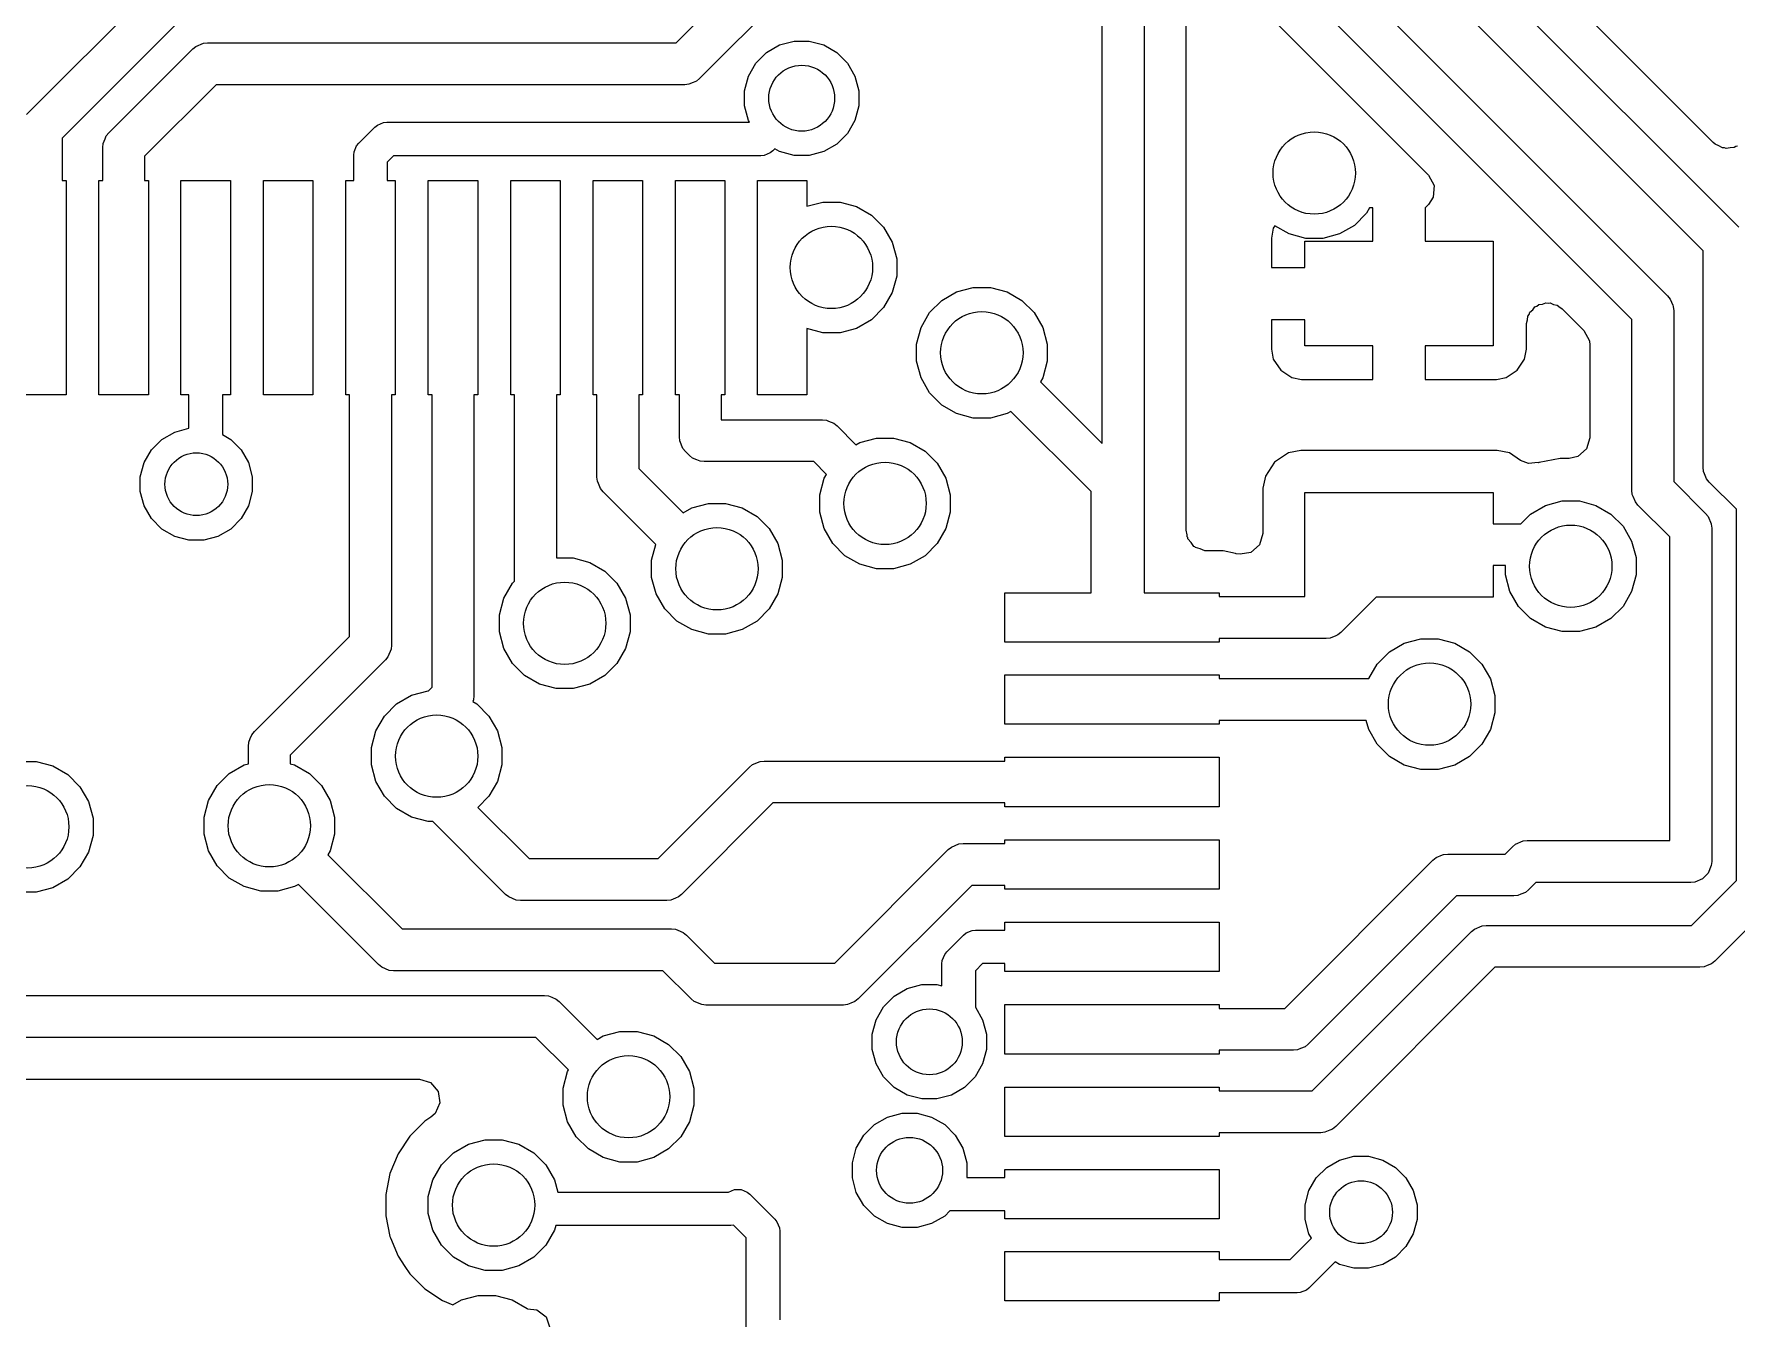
# Model space of a CAD drawing. Extents: x 3.09 to 4.61, y -6.46 to -3.15.
# Drawn here: x 3.9388 to 4.3458, y -5.18 to -4.873 of the extents above; entities that cross this region are included whole.
import ezdxf

# ---------------------------------------------------------------- set-up
doc = ezdxf.new("R2010")
doc.units = 0
doc.header["$MEASUREMENT"] = 0
doc.layers.add('BLACK', color=7, linetype='CONTINUOUS')

msp = doc.modelspace()

# ---------------------------------------------------------------- linework, layer by layer
at = {"layer": 'BLACK', "linetype": 'CONTINUOUS'}
for p, q in [((4.1941, -4.97084), (4.1941, -4.74705)), ((4.2041, -4.74705), (4.2041, -5.00649)), ((4.2435, -4.81643), (4.34621, -4.91913)), ((4.33767, -4.92474), (4.23496, -4.82204)), ((4.2238, -4.83013), (4.32921, -4.93553)), ((4.32067, -4.94114), (4.21526, -4.83574)), ((4.34013, -4.89889), (4.28223, -4.84099)), ((4.09223, -4.87508), (4.115, -4.85231)), ((4.12354, -4.85792), (4.09784, -4.88361)), ((4.22259, -4.85723), (4.27205, -4.90669)), ((3.93696, -4.89222), (3.96854, -4.86064)), ((4.21412, -4.92171), (4.21412, -4.86074)), ((3.97415, -4.86917), (3.9455, -4.89782)), ((3.97668, -4.87654), (3.97744, -4.87592)), ((3.97744, -4.87592), (3.97924, -4.87517)), ((3.97744, -4.87592), (3.97744, -4.87592)), ((3.97924, -4.87517), (3.98022, -4.87508)), ((3.98022, -4.87508), (4.09223, -4.87508)), ((4.11386, -4.87738), (4.11697, -4.87558)), ((4.11697, -4.87558), (4.12045, -4.87465)), ((4.12045, -4.87465), (4.12404, -4.87465)), ((4.12404, -4.87465), (4.12752, -4.87558)), ((4.12752, -4.87558), (4.13063, -4.87738)), ((3.95666, -4.89656), (3.97668, -4.87654)), ((4.10952, -4.88304), (4.11131, -4.87993)), ((4.11131, -4.87993), (4.11386, -4.87738)), ((4.13063, -4.87738), (4.13318, -4.87993)), ((4.13318, -4.87993), (4.13498, -4.88304)), ((4.09784, -4.88361), (4.09708, -4.88424)), ((4.10858, -4.88652), (4.10952, -4.88304)), ((4.13498, -4.88304), (4.13591, -4.88652)), ((3.98229, -4.88508), (3.9652, -4.90217)), ((4.0943, -4.88508), (3.98229, -4.88508)), ((4.09528, -4.88498), (4.0943, -4.88508)), ((4.09627, -4.88457), (4.09528, -4.88498)), ((4.09528, -4.88498), (4.09528, -4.88498)), ((4.09708, -4.88424), (4.09627, -4.88457)), ((4.09708, -4.88424), (4.09708, -4.88424)), ((4.10858, -4.89011), (4.10858, -4.88652)), ((4.13591, -4.88652), (4.13591, -4.89011)), ((4.10952, -4.89359), (4.10858, -4.89011)), ((4.13591, -4.89011), (4.13498, -4.89359)), ((4.01637, -4.89908), (4.02022, -4.89523)), ((4.02022, -4.89523), (4.02083, -4.89473)), ((4.02083, -4.89473), (4.02227, -4.89413)), ((4.02227, -4.89413), (4.02305, -4.89406)), ((4.02305, -4.89406), (4.10978, -4.89406)), ((4.10978, -4.89406), (4.10952, -4.89359)), ((4.13498, -4.89359), (4.13318, -4.8967)), ((3.9455, -4.89782), (3.9455, -4.908)), ((3.9552, -4.90009), (3.9553, -4.89912)), ((3.9552, -4.908), (3.9552, -4.90009)), ((3.9553, -4.89911), (3.95577, -4.89798)), ((3.9553, -4.89912), (3.9553, -4.89911)), ((3.95577, -4.89798), (3.95604, -4.89732)), ((3.95604, -4.89732), (3.95666, -4.89656)), ((3.95604, -4.89732), (3.95604, -4.89732)), ((4.01528, -4.90112), (4.01587, -4.89968)), ((4.01587, -4.89968), (4.01637, -4.89908)), ((4.11583, -4.90039), (4.11533, -4.90088)), ((4.11697, -4.90105), (4.11583, -4.90039)), ((4.13063, -4.89925), (4.12752, -4.90105)), ((4.13318, -4.8967), (4.13063, -4.89925)), ((4.34057, -4.89928), (4.34013, -4.89889)), ((4.34149, -4.89965), (4.34057, -4.89928)), ((4.34234, -4.90017), (4.34149, -4.89965)), ((4.34277, -4.90016), (4.34234, -4.90017)), ((4.34317, -4.90032), (4.34277, -4.90016)), ((4.34414, -4.90013), (4.34317, -4.90032)), ((4.34513, -4.90011), (4.34414, -4.90013)), ((4.34549, -4.89987), (4.34513, -4.90011)), ((4.34591, -4.89979), (4.34549, -4.89987)), ((3.9652, -4.90217), (3.9652, -4.908)), ((4.0152, -4.9019), (4.01528, -4.90112)), ((4.0152, -4.908), (4.0152, -4.9019)), ((4.02471, -4.90206), (4.0232, -4.90356)), ((4.0232, -4.90356), (4.0232, -4.908)), ((4.11251, -4.90206), (4.02471, -4.90206)), ((4.11329, -4.90198), (4.11251, -4.90206)), ((4.11473, -4.90138), (4.11329, -4.90198)), ((4.11533, -4.90088), (4.11473, -4.90138)), ((4.12045, -4.90198), (4.11697, -4.90105)), ((4.12404, -4.90198), (4.12045, -4.90198)), ((4.12752, -4.90105), (4.12404, -4.90198)), ((3.9455, -4.908), (3.94641, -4.908)), ((3.94641, -4.908), (3.94641, -4.9592)), ((3.95429, -4.9592), (3.95429, -4.908)), ((3.95429, -4.908), (3.9552, -4.908)), ((3.9652, -4.908), (3.96611, -4.908)), ((3.96611, -4.908), (3.96611, -4.9592)), ((3.97389, -4.9592), (3.97389, -4.908)), ((3.97389, -4.908), (3.98571, -4.908)), ((3.98571, -4.908), (3.98571, -4.9592)), ((3.99359, -4.9592), (3.99359, -4.908)), ((3.99359, -4.908), (4.00541, -4.908)), ((4.00541, -4.908), (4.00541, -4.9592)), ((4.01329, -4.9592), (4.01329, -4.908)), ((4.01329, -4.908), (4.0152, -4.908)), ((4.0232, -4.908), (4.02511, -4.908)), ((4.02511, -4.908), (4.02511, -4.9592)), ((4.03299, -4.9592), (4.03299, -4.908)), ((4.03299, -4.908), (4.04481, -4.908)), ((4.04481, -4.908), (4.04481, -4.9592)), ((4.05269, -4.9592), (4.05269, -4.908)), ((4.05269, -4.908), (4.06451, -4.908)), ((4.06451, -4.908), (4.06451, -4.9592)), ((4.07239, -4.9592), (4.07239, -4.908)), ((4.07239, -4.908), (4.08421, -4.908)), ((4.08421, -4.908), (4.08421, -4.9592)), ((4.09209, -4.9592), (4.09209, -4.908)), ((4.09209, -4.908), (4.10391, -4.908)), ((4.10391, -4.908), (4.10391, -4.9592)), ((4.11169, -4.9592), (4.11169, -4.908)), ((4.11169, -4.908), (4.12351, -4.908)), ((4.12351, -4.908), (4.12351, -4.91413)), ((4.27205, -4.90669), (4.27339, -4.90914)), ((4.27319, -4.91193), (4.27205, -4.9137)), ((4.27339, -4.90914), (4.27319, -4.91193)), ((4.12351, -4.91413), (4.12728, -4.91312)), ((4.12728, -4.91312), (4.1314, -4.91312)), ((4.1314, -4.91312), (4.13537, -4.91419)), ((4.13537, -4.91419), (4.13893, -4.91624)), ((4.13893, -4.91624), (4.14183, -4.91915)), ((4.25726, -4.91577), (4.25435, -4.91868)), ((4.25799, -4.9145), (4.25726, -4.91577)), ((4.25875, -4.9145), (4.25799, -4.9145)), ((4.25875, -4.9225), (4.25875, -4.9145)), ((4.27205, -4.9137), (4.27125, -4.9145)), ((4.27125, -4.9145), (4.27125, -4.9225)), ((4.14183, -4.91915), (4.14389, -4.92271)), ((4.23496, -4.91938), (4.2345, -4.92171)), ((4.23536, -4.91878), (4.23496, -4.91938)), ((4.23874, -4.92073), (4.23536, -4.91878)), ((4.24271, -4.92179), (4.23874, -4.92073)), ((4.25079, -4.92073), (4.24682, -4.92179)), ((4.25435, -4.91868), (4.25079, -4.92073)), ((4.14389, -4.92271), (4.14495, -4.92668)), ((4.21412, -4.94829), (4.21412, -4.92171)), ((4.2345, -4.92171), (4.2345, -4.92875)), ((4.2425, -4.92875), (4.2425, -4.9225)), ((4.2425, -4.9225), (4.25875, -4.9225)), ((4.24682, -4.92179), (4.24271, -4.92179)), ((4.27125, -4.9225), (4.2875, -4.9225)), ((4.2875, -4.9225), (4.2875, -4.9475)), ((4.33767, -4.97649), (4.33767, -4.92474)), ((4.14495, -4.92668), (4.14495, -4.93079)), ((4.2345, -4.92875), (4.2425, -4.92875)), ((4.14495, -4.93079), (4.14389, -4.93476)), ((4.14389, -4.93476), (4.14183, -4.93832)), ((4.15281, -4.93953), (4.15572, -4.93662)), ((4.15572, -4.93662), (4.15928, -4.93457)), ((4.15928, -4.93457), (4.16325, -4.9335)), ((4.16325, -4.9335), (4.16736, -4.9335)), ((4.16736, -4.9335), (4.17133, -4.93457)), ((4.17133, -4.93457), (4.17489, -4.93662)), ((4.17489, -4.93662), (4.1778, -4.93953)), ((4.32921, -4.93553), (4.32983, -4.93629)), ((4.32983, -4.93629), (4.33043, -4.93776)), ((4.14183, -4.93832), (4.13893, -4.94123)), ((4.15076, -4.94309), (4.15281, -4.93953)), ((4.1778, -4.93953), (4.17985, -4.94309)), ((4.29575, -4.94127), (4.29581, -4.94038)), ((4.29581, -4.94038), (4.29614, -4.93995)), ((4.29614, -4.93995), (4.29629, -4.93944)), ((4.29629, -4.93944), (4.29696, -4.93885)), ((4.29696, -4.93885), (4.29749, -4.93815)), ((4.29749, -4.93815), (4.29799, -4.93796)), ((4.29799, -4.93796), (4.2984, -4.9376)), ((4.2984, -4.9376), (4.29928, -4.93748)), ((4.29928, -4.93748), (4.30011, -4.93717)), ((4.30011, -4.93717), (4.30063, -4.93728)), ((4.30063, -4.93728), (4.30117, -4.93721)), ((4.30117, -4.93721), (4.30197, -4.93757)), ((4.30197, -4.93757), (4.30284, -4.93776)), ((4.30284, -4.93776), (4.30355, -4.93829)), ((4.30355, -4.93829), (4.30371, -4.93837)), ((4.30371, -4.93837), (4.30397, -4.93861)), ((4.30397, -4.93861), (4.3092, -4.94384)), ((4.33043, -4.93776), (4.33057, -4.93809)), ((4.33057, -4.93809), (4.33067, -4.93907)), ((4.33067, -4.93907), (4.33067, -4.97991)), ((4.12728, -4.94435), (4.12351, -4.94334)), ((4.12351, -4.94334), (4.12351, -4.9592)), ((4.1314, -4.94435), (4.12728, -4.94435)), ((4.13537, -4.94329), (4.1314, -4.94435)), ((4.13893, -4.94123), (4.13537, -4.94329)), ((4.14969, -4.94706), (4.15076, -4.94309)), ((4.17985, -4.94309), (4.18092, -4.94706)), ((4.2425, -4.94125), (4.2345, -4.94125)), ((4.2345, -4.94125), (4.2345, -4.94829)), ((4.2425, -4.9475), (4.2425, -4.94125)), ((4.2955, -4.94212), (4.29575, -4.94127)), ((4.2955, -4.94829), (4.2955, -4.94212)), ((4.3092, -4.94384), (4.31054, -4.94629)), ((4.32067, -4.98199), (4.32067, -4.94114)), ((4.14969, -4.95117), (4.14969, -4.94706)), ((4.18092, -4.94706), (4.18092, -4.95117)), ((4.21412, -4.99151), (4.21412, -4.94829)), ((4.2345, -4.94829), (4.23496, -4.95062)), ((4.25875, -4.9475), (4.2425, -4.9475)), ((4.25875, -4.9555), (4.25875, -4.9475)), ((4.2875, -4.9475), (4.27125, -4.9475)), ((4.27125, -4.9475), (4.27125, -4.9555)), ((4.29504, -4.95062), (4.2955, -4.94829)), ((4.2955, -4.94829), (4.2955, -4.94829)), ((4.31054, -4.94629), (4.31065, -4.94735)), ((4.31065, -4.94735), (4.31065, -4.96942)), ((4.15076, -4.95514), (4.14969, -4.95117)), ((4.18092, -4.95117), (4.17985, -4.95514)), ((4.23496, -4.95062), (4.23673, -4.95327)), ((4.23673, -4.95327), (4.23938, -4.95504)), ((4.29062, -4.95504), (4.29327, -4.95327)), ((4.29327, -4.95327), (4.29504, -4.95062)), ((4.15281, -4.9587), (4.15076, -4.95514)), ((4.17985, -4.95514), (4.17932, -4.95606)), ((4.17932, -4.95606), (4.1941, -4.97084)), ((4.23938, -4.95504), (4.24171, -4.9555)), ((4.24171, -4.9555), (4.24171, -4.9555)), ((4.24171, -4.9555), (4.25875, -4.9555)), ((4.27125, -4.9555), (4.28829, -4.9555)), ((4.28829, -4.9555), (4.29062, -4.95504)), ((4.28829, -4.9555), (4.28829, -4.9555)), ((3.94641, -4.9592), (3.93459, -4.9592)), ((3.96611, -4.9592), (3.95429, -4.9592)), ((3.9758, -4.9592), (3.97389, -4.9592)), ((3.9758, -4.96715), (3.9758, -4.9592)), ((3.98571, -4.9592), (3.9838, -4.9592)), ((3.9838, -4.9592), (3.9838, -4.96869)), ((4.00541, -4.9592), (3.99359, -4.9592)), ((4.0142, -4.9592), (4.01329, -4.9592)), ((4.0142, -5.01691), (4.0142, -4.9592)), ((4.02511, -4.9592), (4.0242, -4.9592)), ((4.0242, -4.9592), (4.0242, -5.01898)), ((4.0339, -4.9592), (4.03299, -4.9592)), ((4.0339, -5.02903), (4.0339, -4.9592)), ((4.04481, -4.9592), (4.0439, -4.9592)), ((4.0439, -4.9592), (4.0439, -5.0311)), ((4.0536, -4.9592), (4.05269, -4.9592)), ((4.0536, -5.0037), (4.0536, -4.9592)), ((4.06451, -4.9592), (4.0636, -4.9592)), ((4.0636, -4.9592), (4.0636, -4.99817)), ((4.0733, -4.9592), (4.07239, -4.9592)), ((4.0733, -4.97882), (4.0733, -4.9592)), ((4.08421, -4.9592), (4.0833, -4.9592)), ((4.0833, -4.9592), (4.0833, -4.97675)), ((4.093, -4.9592), (4.09209, -4.9592)), ((4.093, -4.9692), (4.093, -4.9592)), ((4.10391, -4.9592), (4.103, -4.9592)), ((4.103, -4.9592), (4.103, -4.96514)), ((4.12351, -4.9592), (4.11169, -4.9592)), ((4.15572, -4.96161), (4.15281, -4.9587)), ((4.103, -4.96514), (4.12718, -4.96514)), ((4.12718, -4.96514), (4.12816, -4.96524)), ((4.12816, -4.96524), (4.12816, -4.96524)), ((4.12816, -4.96524), (4.12866, -4.96545)), ((4.12866, -4.96545), (4.12996, -4.96599)), ((4.15928, -4.96367), (4.15572, -4.96161)), ((4.16325, -4.96473), (4.15928, -4.96367)), ((4.16736, -4.96473), (4.16325, -4.96473)), ((4.17133, -4.96367), (4.16736, -4.96473)), ((4.17225, -4.96314), (4.17133, -4.96367)), ((4.1914, -4.98228), (4.17225, -4.96314)), ((3.96934, -4.96983), (3.97239, -4.96807)), ((3.97239, -4.96807), (3.97579, -4.96715)), ((3.97579, -4.96715), (3.9758, -4.96715)), ((3.9838, -4.96869), (3.98577, -4.96983)), ((4.0931, -4.97018), (4.093, -4.9692)), ((4.12996, -4.96599), (4.12996, -4.96599)), ((4.12996, -4.96599), (4.13072, -4.96661)), ((4.13072, -4.96661), (4.13521, -4.9711)), ((4.13613, -4.97057), (4.1401, -4.96951)), ((4.1401, -4.96951), (4.14421, -4.96951)), ((4.14421, -4.96951), (4.14819, -4.97057)), ((4.31065, -4.96942), (4.30986, -4.9721)), ((3.96508, -4.97537), (3.96684, -4.97232)), ((3.96684, -4.97232), (3.96934, -4.96983)), ((3.98577, -4.96983), (3.98827, -4.97232)), ((3.98827, -4.97232), (3.99003, -4.97537)), ((4.09384, -4.97198), (4.0931, -4.97018)), ((4.09446, -4.97274), (4.09384, -4.97198)), ((4.09384, -4.97198), (4.09384, -4.97198)), ((4.09541, -4.97368), (4.09446, -4.97274)), ((4.13521, -4.9711), (4.13613, -4.97057)), ((4.14819, -4.97057), (4.15175, -4.97263)), ((4.15175, -4.97263), (4.15465, -4.97554)), ((4.23859, -4.97306), (4.23528, -4.97528)), ((4.24151, -4.97248), (4.23859, -4.97306)), ((4.28849, -4.97248), (4.24151, -4.97248)), ((4.24151, -4.97248), (4.24151, -4.97248)), ((4.29141, -4.97306), (4.28849, -4.97248)), ((4.29407, -4.97484), (4.29141, -4.97306)), ((4.30986, -4.9721), (4.30775, -4.97393)), ((3.96417, -4.97878), (3.96508, -4.97537)), ((3.99003, -4.97537), (3.99094, -4.97878)), ((4.0833, -4.97675), (4.09392, -4.98737)), ((4.09617, -4.9743), (4.09541, -4.97368)), ((4.09722, -4.97474), (4.09617, -4.9743)), ((4.09617, -4.9743), (4.09617, -4.9743)), ((4.09797, -4.97505), (4.09722, -4.97474)), ((4.09894, -4.97514), (4.09797, -4.97505)), ((4.09797, -4.97505), (4.09797, -4.97505)), ((4.12511, -4.97514), (4.09894, -4.97514)), ((4.12814, -4.97818), (4.12511, -4.97514)), ((4.15465, -4.97554), (4.15671, -4.9791)), ((4.23528, -4.97528), (4.23306, -4.97859)), ((4.29594, -4.9756), (4.29407, -4.97484)), ((4.29828, -4.97535), (4.29594, -4.9756)), ((4.29831, -4.97544), (4.29828, -4.97535)), ((4.29854, -4.97537), (4.29831, -4.97544)), ((4.30352, -4.97438), (4.29854, -4.97537)), ((4.30569, -4.97438), (4.30352, -4.97438)), ((4.30775, -4.97393), (4.30569, -4.97438)), ((4.33777, -4.97747), (4.33767, -4.97649)), ((4.338, -4.97803), (4.33777, -4.97747)), ((4.33777, -4.97747), (4.33777, -4.97747)), ((3.96417, -4.9823), (3.96417, -4.97878)), ((3.99094, -4.97878), (3.99094, -4.9823)), ((4.0734, -4.9798), (4.0733, -4.97882)), ((4.07365, -4.9804), (4.0734, -4.9798)), ((4.0734, -4.9798), (4.0734, -4.9798)), ((4.07414, -4.9816), (4.07365, -4.9804)), ((4.07476, -4.98236), (4.07414, -4.9816)), ((4.07414, -4.9816), (4.07414, -4.9816)), ((4.12655, -4.98307), (4.12761, -4.9791)), ((4.12761, -4.9791), (4.12814, -4.97818)), ((4.15671, -4.9791), (4.15777, -4.98307)), ((4.23306, -4.97859), (4.23248, -4.98151)), ((4.23248, -4.98151), (4.23248, -4.99235)), ((4.33067, -4.97991), (4.33828, -4.98752)), ((4.33851, -4.97927), (4.338, -4.97803)), ((4.33913, -4.98003), (4.33851, -4.97927)), ((4.33851, -4.97927), (4.33851, -4.97927)), ((4.34565, -4.98654), (4.33913, -4.98003)), ((3.96508, -4.98571), (3.96417, -4.9823)), ((3.96684, -4.98876), (3.96508, -4.98571)), ((3.99003, -4.98571), (3.98827, -4.98876)), ((3.99094, -4.9823), (3.99003, -4.98571)), ((4.08738, -4.99497), (4.07476, -4.98236)), ((4.09597, -4.98619), (4.09994, -4.98512)), ((4.09994, -4.98512), (4.10405, -4.98512)), ((4.10405, -4.98512), (4.10802, -4.98619)), ((4.12655, -4.98718), (4.12655, -4.98307)), ((4.15777, -4.98307), (4.15777, -4.98718)), ((4.1914, -5.00649), (4.1914, -4.98228)), ((4.2425, -5.0074), (4.2425, -4.9825)), ((4.2425, -4.9825), (4.2875, -4.9825)), ((4.2875, -4.9825), (4.2875, -4.99)), ((4.29647, -4.98766), (4.30003, -4.9856)), ((4.30003, -4.9856), (4.304, -4.98454)), ((4.304, -4.98454), (4.30811, -4.98454)), ((4.30811, -4.98454), (4.31208, -4.9856)), ((4.31208, -4.9856), (4.31565, -4.98766)), ((4.32077, -4.98296), (4.32067, -4.98199)), ((4.32098, -4.98348), (4.32077, -4.98296)), ((4.32077, -4.98296), (4.32077, -4.98296)), ((4.32151, -4.98476), (4.32098, -4.98348)), ((4.32213, -4.98552), (4.32151, -4.98476)), ((4.32151, -4.98476), (4.32151, -4.98476)), ((4.32974, -4.99313), (4.32213, -4.98552)), ((3.96934, -4.99125), (3.96684, -4.98876)), ((3.98827, -4.98876), (3.98577, -4.99125)), ((4.09392, -4.98737), (4.09597, -4.98619)), ((4.10802, -4.98619), (4.11158, -4.98824)), ((4.11158, -4.98824), (4.11449, -4.99115)), ((4.12761, -4.99115), (4.12655, -4.98718)), ((4.15777, -4.98718), (4.15671, -4.99115)), ((4.29413, -4.99), (4.29647, -4.98766)), ((4.31565, -4.98766), (4.31855, -4.99056)), ((4.33828, -4.98752), (4.3389, -4.98828)), ((4.3389, -4.98828), (4.33962, -4.99002)), ((4.34565, -5.07521), (4.34565, -4.98654)), ((3.97239, -4.99301), (3.96934, -4.99125)), ((3.97579, -4.99392), (3.97239, -4.99301)), ((3.97932, -4.99392), (3.97579, -4.99392)), ((3.98272, -4.99301), (3.97932, -4.99392)), ((3.98577, -4.99125), (3.98272, -4.99301)), ((4.11449, -4.99115), (4.11655, -4.99471)), ((4.12967, -4.99471), (4.12761, -4.99115)), ((4.15671, -4.99115), (4.15465, -4.99471)), ((4.21437, -4.99264), (4.21412, -4.99151)), ((4.21439, -4.99312), (4.21437, -4.99264)), ((4.21451, -4.99329), (4.21439, -4.99312)), ((4.21457, -4.99357), (4.21451, -4.99329)), ((4.21533, -4.99445), (4.21457, -4.99357)), ((4.23248, -4.99235), (4.23169, -4.99504)), ((4.2875, -4.99), (4.29413, -4.99)), ((4.31855, -4.99056), (4.32061, -4.99412)), ((4.32974, -5.06569), (4.32974, -4.99313)), ((4.33962, -4.99002), (4.33965, -4.99008)), ((4.33965, -4.99008), (4.33974, -4.99106)), ((4.33974, -4.99106), (4.33974, -5.07069)), ((4.08638, -4.99868), (4.08738, -4.99497)), ((4.11655, -4.99471), (4.11761, -4.99868)), ((4.13257, -4.99762), (4.12967, -4.99471)), ((4.13613, -4.99967), (4.13257, -4.99762)), ((4.15175, -4.99762), (4.14819, -4.99967)), ((4.15465, -4.99471), (4.15175, -4.99762)), ((4.216, -4.9954), (4.21533, -4.99445)), ((4.21623, -4.9955), (4.216, -4.9954)), ((4.2164, -4.99569), (4.21623, -4.9955)), ((4.21751, -4.99601), (4.2164, -4.99569)), ((4.21859, -4.99645), (4.21751, -4.99601)), ((4.21883, -4.99647), (4.21859, -4.99645)), ((4.22299, -4.99647), (4.21883, -4.99647)), ((4.22591, -4.99706), (4.22299, -4.99647)), ((4.22612, -4.9972), (4.22591, -4.99706)), ((4.22703, -4.99729), (4.22612, -4.9972)), ((4.22958, -4.99687), (4.22703, -4.99729)), ((4.23169, -4.99504), (4.22958, -4.99687)), ((4.32061, -4.99412), (4.32167, -4.99809)), ((4.0636, -4.99817), (4.06766, -4.99817)), ((4.06766, -4.99817), (4.07163, -4.99923)), ((4.07163, -4.99923), (4.07519, -5.00129)), ((4.07519, -5.00129), (4.0781, -5.00419)), ((4.08638, -5.00279), (4.08638, -4.99868)), ((4.11761, -4.99868), (4.11761, -5.00279)), ((4.1401, -5.00074), (4.13613, -4.99967)), ((4.14421, -5.00074), (4.1401, -5.00074)), ((4.14819, -4.99967), (4.14421, -5.00074)), ((4.29045, -5), (4.2875, -5)), ((4.2875, -5), (4.2875, -5.0075)), ((4.29045, -5.00221), (4.29045, -5)), ((4.32167, -4.99809), (4.32167, -5.00221)), ((4.05106, -5.00775), (4.05311, -5.00419)), ((4.05311, -5.00419), (4.0536, -5.0037)), ((4.0781, -5.00419), (4.08015, -5.00775)), ((4.08745, -5.00676), (4.08638, -5.00279)), ((4.11761, -5.00279), (4.11655, -5.00676)), ((4.29151, -5.00618), (4.29045, -5.00221)), ((4.29356, -5.00974), (4.29151, -5.00618)), ((4.32061, -5.00618), (4.31855, -5.00974)), ((4.32167, -5.00221), (4.32061, -5.00618)), ((4.04999, -5.01172), (4.05106, -5.00775)), ((4.08015, -5.00775), (4.08122, -5.01172)), ((4.0895, -5.01032), (4.08745, -5.00676)), ((4.11655, -5.00676), (4.11449, -5.01032)), ((4.1708, -5.01831), (4.1708, -5.00649)), ((4.1708, -5.00649), (4.1914, -5.00649)), ((4.2041, -5.00649), (4.222, -5.00649)), ((4.222, -5.00649), (4.222, -5.0074)), ((4.222, -5.0074), (4.2425, -5.0074)), ((4.25957, -5.0075), (4.25114, -5.01594)), ((4.2875, -5.0075), (4.25957, -5.0075)), ((4.29647, -5.01264), (4.29356, -5.00974)), ((4.31855, -5.00974), (4.31565, -5.01264)), ((4.04999, -5.01584), (4.04999, -5.01172)), ((4.08122, -5.01172), (4.08122, -5.01584)), ((4.09241, -5.01323), (4.0895, -5.01032)), ((4.09597, -5.01528), (4.09241, -5.01323)), ((4.11158, -5.01323), (4.10802, -5.01528)), ((4.11449, -5.01032), (4.11158, -5.01323)), ((4.30003, -5.0147), (4.29647, -5.01264)), ((4.31565, -5.01264), (4.31208, -5.0147)), ((3.99146, -5.03965), (4.0142, -5.01691)), ((4.05106, -5.01981), (4.04999, -5.01584)), ((4.08122, -5.01584), (4.08015, -5.01981)), ((4.09994, -5.01635), (4.09597, -5.01528)), ((4.10405, -5.01635), (4.09994, -5.01635)), ((4.10802, -5.01528), (4.10405, -5.01635)), ((4.222, -5.01831), (4.1708, -5.01831)), ((4.2476, -5.0174), (4.222, -5.0174)), ((4.222, -5.0174), (4.222, -5.01831)), ((4.24858, -5.0173), (4.2476, -5.0174)), ((4.24991, -5.01675), (4.24858, -5.0173)), ((4.24858, -5.0173), (4.24858, -5.0173)), ((4.25038, -5.01656), (4.24991, -5.01675)), ((4.25114, -5.01594), (4.25038, -5.01656)), ((4.25038, -5.01656), (4.25038, -5.01656)), ((4.26628, -5.01854), (4.27025, -5.01748)), ((4.27025, -5.01748), (4.27436, -5.01748)), ((4.27436, -5.01748), (4.27833, -5.01854)), ((4.304, -5.01576), (4.30003, -5.0147)), ((4.30811, -5.01576), (4.304, -5.01576)), ((4.31208, -5.0147), (4.30811, -5.01576)), ((4.02336, -5.02176), (4.02274, -5.02252)), ((4.0241, -5.01996), (4.02336, -5.02176)), ((4.0242, -5.01898), (4.0241, -5.01996)), ((4.0241, -5.01996), (4.0241, -5.01996)), ((4.05311, -5.02337), (4.05106, -5.01981)), ((4.08015, -5.01981), (4.0781, -5.02337)), ((4.25981, -5.0235), (4.26272, -5.0206)), ((4.26272, -5.0206), (4.26628, -5.01854)), ((4.27833, -5.01854), (4.28189, -5.0206)), ((4.28189, -5.0206), (4.2848, -5.0235)), ((4.02274, -5.02252), (4, -5.04525)), ((4.05602, -5.02627), (4.05311, -5.02337)), ((4.05958, -5.02833), (4.05602, -5.02627)), ((4.07519, -5.02627), (4.07163, -5.02833)), ((4.0781, -5.02337), (4.07519, -5.02627)), ((4.1708, -5.03791), (4.1708, -5.02609)), ((4.1708, -5.02609), (4.222, -5.02609)), ((4.222, -5.02609), (4.222, -5.027)), ((4.2578, -5.027), (4.25981, -5.0235)), ((4.2848, -5.0235), (4.28686, -5.02706)), ((4.02897, -5.03097), (4.03294, -5.02991)), ((4.03294, -5.02991), (4.03302, -5.02991)), ((4.03302, -5.02991), (4.0339, -5.02903)), ((4.06355, -5.02939), (4.05958, -5.02833)), ((4.06766, -5.02939), (4.06355, -5.02939)), ((4.07163, -5.02833), (4.06766, -5.02939)), ((4.222, -5.027), (4.2578, -5.027)), ((4.28686, -5.02706), (4.28792, -5.03104)), ((4.02251, -5.03593), (4.02541, -5.03303)), ((4.02541, -5.03303), (4.02897, -5.03097)), ((4.0438, -5.03208), (4.04364, -5.03248)), ((4.04364, -5.03248), (4.04459, -5.03303)), ((4.0439, -5.0311), (4.0438, -5.03208)), ((4.0438, -5.03208), (4.0438, -5.03208)), ((4.04459, -5.03303), (4.04749, -5.03593)), ((4.28792, -5.03104), (4.28792, -5.03515)), ((4.02045, -5.03949), (4.02251, -5.03593)), ((4.04749, -5.03593), (4.04955, -5.03949)), ((4.222, -5.03791), (4.1708, -5.03791)), ((4.25719, -5.037), (4.222, -5.037)), ((4.222, -5.037), (4.222, -5.03791)), ((4.25776, -5.03912), (4.25719, -5.037)), ((4.28792, -5.03515), (4.28686, -5.03912)), ((3.99, -5.04318), (3.9901, -5.04221)), ((3.9901, -5.04219), (3.99046, -5.04134)), ((3.9901, -5.04221), (3.9901, -5.04219)), ((3.99046, -5.04134), (3.99084, -5.0404)), ((3.99084, -5.0404), (3.99146, -5.03965)), ((3.99084, -5.0404), (3.99084, -5.0404)), ((4.01939, -5.04346), (4.02045, -5.03949)), ((4.04955, -5.03949), (4.05061, -5.04346)), ((4.25981, -5.04268), (4.25776, -5.03912)), ((4.26272, -5.04558), (4.25981, -5.04268)), ((4.2848, -5.04268), (4.28189, -5.04558)), ((4.28686, -5.03912), (4.2848, -5.04268)), ((3.9352, -5.0468), (3.93931, -5.0468)), ((3.93931, -5.0468), (3.94328, -5.04786)), ((3.99, -5.04732), (3.99, -5.04318)), ((4, -5.04525), (4, -5.04732)), ((4.01939, -5.04758), (4.01939, -5.04346)), ((4.05061, -5.04346), (4.05061, -5.04758)), ((4.11052, -5.04754), (4.11232, -5.0468)), ((4.11232, -5.0468), (4.1133, -5.0467)), ((4.11232, -5.0468), (4.11232, -5.0468)), ((4.1133, -5.0467), (4.1708, -5.0467)), ((4.1708, -5.0467), (4.1708, -5.04579)), ((4.1708, -5.04579), (4.222, -5.04579)), ((4.222, -5.04579), (4.222, -5.05761)), ((4.26628, -5.04764), (4.26272, -5.04558)), ((4.28189, -5.04558), (4.27833, -5.04764)), ((3.94328, -5.04786), (3.94684, -5.04992)), ((3.94684, -5.04992), (3.94975, -5.05282)), ((3.98251, -5.05256), (3.98541, -5.04966)), ((3.98541, -5.04966), (3.98897, -5.0476)), ((3.98897, -5.0476), (3.99, -5.04732)), ((4, -5.04732), (4.00103, -5.0476)), ((4.00103, -5.0476), (4.00459, -5.04966)), ((4.00459, -5.04966), (4.00749, -5.05256)), ((4.02045, -5.05155), (4.01939, -5.04758)), ((4.05061, -5.04758), (4.04955, -5.05155)), ((4.08793, -5.07), (4.10976, -5.04816)), ((4.10976, -5.04816), (4.11052, -5.04754)), ((4.27025, -5.0487), (4.26628, -5.04764)), ((4.27436, -5.0487), (4.27025, -5.0487)), ((4.27833, -5.04764), (4.27436, -5.0487)), ((3.94975, -5.05282), (3.9518, -5.05638)), ((3.98045, -5.05612), (3.98251, -5.05256)), ((4.00749, -5.05256), (4.00955, -5.05612)), ((4.02251, -5.05511), (4.02045, -5.05155)), ((4.04955, -5.05155), (4.04749, -5.05511)), ((3.9518, -5.05638), (3.95287, -5.06035)), ((3.97939, -5.06009), (3.98045, -5.05612)), ((4.00955, -5.05612), (4.01061, -5.06009)), ((4.02541, -5.05801), (4.02251, -5.05511)), ((4.02897, -5.06007), (4.02541, -5.05801)), ((4.04749, -5.05511), (4.04484, -5.05776)), ((4.04484, -5.05776), (4.05707, -5.07)), ((4.11537, -5.0567), (4.09354, -5.07854)), ((4.1708, -5.0567), (4.11537, -5.0567)), ((4.1708, -5.05761), (4.1708, -5.0567)), ((4.222, -5.05761), (4.1708, -5.05761)), ((3.95287, -5.06035), (3.95287, -5.06446)), ((3.97939, -5.0642), (3.97939, -5.06009)), ((4.01061, -5.06009), (4.01061, -5.0642)), ((4.03294, -5.06113), (4.02897, -5.06007)), ((4.03406, -5.06113), (4.03294, -5.06113)), ((4.05146, -5.07854), (4.03406, -5.06113)), ((3.95287, -5.06446), (3.9518, -5.06844)), ((3.98045, -5.06818), (3.97939, -5.0642)), ((4.01061, -5.0642), (4.00955, -5.06818)), ((4.15726, -5.06786), (4.15802, -5.06724)), ((4.15802, -5.06724), (4.15982, -5.0665)), ((4.15802, -5.06724), (4.15802, -5.06724)), ((4.15982, -5.0665), (4.1608, -5.0664)), ((4.1608, -5.0664), (4.1708, -5.0664)), ((4.1708, -5.0664), (4.1708, -5.06549)), ((4.1708, -5.06549), (4.222, -5.06549)), ((4.222, -5.06549), (4.222, -5.07731)), ((4.29036, -5.06892), (4.29213, -5.06716)), ((4.29213, -5.06716), (4.29288, -5.06654)), ((4.29288, -5.06654), (4.29469, -5.06579)), ((4.29288, -5.06654), (4.29288, -5.06654)), ((4.29469, -5.06579), (4.29566, -5.06569)), ((4.29566, -5.06569), (4.32974, -5.06569)), ((3.9518, -5.06844), (3.94975, -5.072)), ((3.98251, -5.07174), (3.98045, -5.06818)), ((4.00955, -5.06818), (4.00902, -5.0691)), ((4.00902, -5.0691), (4.02672, -5.0868)), ((4.05707, -5.07), (4.08793, -5.07)), ((4.13013, -5.095), (4.15726, -5.06786)), ((4.23771, -5.1058), (4.27312, -5.07039)), ((4.27312, -5.07039), (4.27388, -5.06976)), ((4.27388, -5.06976), (4.27539, -5.06914)), ((4.27388, -5.06976), (4.27388, -5.06976)), ((4.27539, -5.06914), (4.27568, -5.06902)), ((4.27568, -5.06902), (4.27666, -5.06892)), ((4.27568, -5.06902), (4.27568, -5.06902)), ((4.27666, -5.06892), (4.29036, -5.06892)), ((4.33974, -5.07069), (4.33965, -5.07167)), ((3.94684, -5.0749), (3.94328, -5.07696)), ((3.94975, -5.072), (3.94684, -5.0749)), ((3.98541, -5.07464), (3.98251, -5.07174)), ((3.98897, -5.0767), (3.98541, -5.07464)), ((4.33488, -5.08598), (4.34565, -5.07521)), ((4.33752, -5.07485), (4.33572, -5.0756)), ((4.3389, -5.07347), (4.33752, -5.07485)), ((4.33965, -5.07167), (4.3389, -5.07347)), ((3.93931, -5.07802), (3.9352, -5.07802)), ((3.94328, -5.07696), (3.93931, -5.07802)), ((3.99294, -5.07776), (3.98897, -5.0767)), ((3.99706, -5.07776), (3.99294, -5.07776)), ((4.00103, -5.0767), (3.99706, -5.07776)), ((4.00195, -5.07617), (4.00103, -5.0767)), ((4.02112, -5.09534), (4.00195, -5.07617)), ((4.05222, -5.07916), (4.05146, -5.07854)), ((4.05402, -5.0799), (4.05222, -5.07916)), ((4.05222, -5.07916), (4.05222, -5.07916)), ((4.09207, -5.07945), (4.09098, -5.0799)), ((4.09278, -5.07916), (4.09207, -5.07945)), ((4.09354, -5.07854), (4.09278, -5.07916)), ((4.09278, -5.07916), (4.09278, -5.07916)), ((4.16287, -5.0764), (4.13574, -5.10354)), ((4.1708, -5.0764), (4.16287, -5.0764)), ((4.1708, -5.07731), (4.1708, -5.0764)), ((4.222, -5.07731), (4.1708, -5.07731)), ((4.27873, -5.07892), (4.24332, -5.11434)), ((4.29243, -5.07892), (4.27873, -5.07892)), ((4.29341, -5.07883), (4.29243, -5.07892)), ((4.29416, -5.07852), (4.29341, -5.07883)), ((4.29341, -5.07883), (4.29341, -5.07883)), ((4.29521, -5.07808), (4.29416, -5.07852)), ((4.29597, -5.07746), (4.29521, -5.07808)), ((4.29521, -5.07808), (4.29521, -5.07808)), ((4.29773, -5.07569), (4.29597, -5.07746)), ((4.33474, -5.07569), (4.29773, -5.07569)), ((4.33572, -5.0756), (4.33474, -5.07569)), ((4.055, -5.08), (4.05402, -5.0799)), ((4.09, -5.08), (4.055, -5.08)), ((4.09098, -5.0799), (4.09, -5.08)), ((4.09098, -5.0799), (4.09098, -5.0799)), ((4.35419, -5.08082), (4.34048, -5.09452)), ((4.02672, -5.0868), (4.09115, -5.0868)), ((4.09115, -5.0868), (4.09212, -5.0869)), ((4.09212, -5.0869), (4.09212, -5.0869)), ((4.09212, -5.0869), (4.09261, -5.0871)), ((4.09261, -5.0871), (4.09392, -5.08764)), ((4.16156, -5.08777), (4.163, -5.08718)), ((4.163, -5.08718), (4.16378, -5.0871)), ((4.16378, -5.0871), (4.1708, -5.0871)), ((4.1708, -5.0871), (4.1708, -5.08519)), ((4.1708, -5.08519), (4.222, -5.08519)), ((4.222, -5.08519), (4.222, -5.09701)), ((4.24427, -5.1255), (4.28232, -5.08745)), ((4.28232, -5.08745), (4.28308, -5.08683)), ((4.28308, -5.08683), (4.28488, -5.08608)), ((4.28488, -5.08608), (4.28586, -5.08598)), ((4.28488, -5.08608), (4.28488, -5.08608)), ((4.28586, -5.08598), (4.33488, -5.08598)), ((4.09392, -5.08764), (4.09392, -5.08764)), ((4.09392, -5.08764), (4.09468, -5.08826)), ((4.09468, -5.08826), (4.10142, -5.095)), ((4.15693, -5.09229), (4.16095, -5.08827)), ((4.16095, -5.08827), (4.16156, -5.08777)), ((4.02187, -5.09596), (4.02112, -5.09534)), ((4.10142, -5.095), (4.1069, -5.095)), ((4.1069, -5.095), (4.10932, -5.095)), ((4.10932, -5.095), (4.13013, -5.095)), ((4.15576, -5.09512), (4.15584, -5.09434)), ((4.15576, -5.10044), (4.15576, -5.09512)), ((4.15584, -5.09434), (4.15643, -5.0929)), ((4.15643, -5.0929), (4.15693, -5.09229)), ((4.16544, -5.0951), (4.16376, -5.09678)), ((4.1708, -5.0951), (4.16544, -5.0951)), ((4.1708, -5.09701), (4.1708, -5.0951)), ((4.33867, -5.09558), (4.33792, -5.09589)), ((4.33973, -5.09514), (4.33867, -5.09558)), ((4.34048, -5.09452), (4.33973, -5.09514)), ((4.33973, -5.09514), (4.33973, -5.09514)), ((4.02368, -5.0967), (4.02187, -5.09596)), ((4.02465, -5.0968), (4.02368, -5.0967)), ((4.02368, -5.0967), (4.02368, -5.0967)), ((4.08908, -5.0968), (4.02465, -5.0968)), ((4.09581, -5.10354), (4.08908, -5.0968)), ((4.16376, -5.09678), (4.16376, -5.10552)), ((4.222, -5.09701), (4.1708, -5.09701)), ((4.28793, -5.09598), (4.24988, -5.13404)), ((4.33695, -5.09598), (4.28793, -5.09598)), ((4.33792, -5.09589), (4.33695, -5.09598)), ((4.33792, -5.09589), (4.33792, -5.09589)), ((3.87898, -5.10271), (4.06077, -5.10271)), ((4.06077, -5.10271), (4.06175, -5.1028)), ((4.06175, -5.1028), (4.06175, -5.1028)), ((4.06175, -5.1028), (4.06249, -5.10311)), ((4.06249, -5.10311), (4.06355, -5.10355)), ((4.06355, -5.10355), (4.06355, -5.10355)), ((4.06355, -5.10355), (4.06431, -5.10417)), ((4.09657, -5.10416), (4.09581, -5.10354)), ((4.13574, -5.10354), (4.13498, -5.10416)), ((4.14182, -5.10539), (4.14437, -5.10285)), ((4.14437, -5.10285), (4.14748, -5.10105)), ((4.14748, -5.10105), (4.15096, -5.10012)), ((4.15096, -5.10012), (4.15455, -5.10012)), ((4.15455, -5.10012), (4.15576, -5.10044)), ((4.06431, -5.10417), (4.07334, -5.1132)), ((4.09837, -5.1049), (4.09657, -5.10416)), ((4.09935, -5.105), (4.09837, -5.1049)), ((4.09837, -5.1049), (4.09837, -5.1049)), ((4.1069, -5.105), (4.09935, -5.105)), ((4.10932, -5.105), (4.1069, -5.105)), ((4.1322, -5.105), (4.10932, -5.105)), ((4.13318, -5.1049), (4.1322, -5.105)), ((4.13402, -5.10455), (4.13318, -5.1049)), ((4.13318, -5.1049), (4.13318, -5.1049)), ((4.13498, -5.10416), (4.13402, -5.10455)), ((4.13498, -5.10416), (4.13498, -5.10416)), ((4.14003, -5.10851), (4.14182, -5.10539)), ((4.16376, -5.10552), (4.16549, -5.10851)), ((4.1708, -5.11671), (4.1708, -5.10489)), ((4.1708, -5.10489), (4.222, -5.10489)), ((4.222, -5.10489), (4.222, -5.1058)), ((4.222, -5.1058), (4.23771, -5.1058)), ((4.07482, -5.11234), (4.0788, -5.11128)), ((4.0788, -5.11128), (4.08291, -5.11128)), ((4.08291, -5.11128), (4.08688, -5.11234)), ((4.13909, -5.11198), (4.14003, -5.10851)), ((4.13909, -5.11558), (4.13909, -5.11198)), ((4.16549, -5.10851), (4.16642, -5.11198)), ((4.16642, -5.11198), (4.16642, -5.11558)), ((4.0587, -5.11271), (3.88398, -5.11271)), ((4.06651, -5.12051), (4.0587, -5.11271)), ((4.07334, -5.1132), (4.07482, -5.11234)), ((4.08688, -5.11234), (4.09044, -5.1144)), ((4.09044, -5.1144), (4.09334, -5.11731)), ((4.14003, -5.11905), (4.13909, -5.11558)), ((4.16642, -5.11558), (4.16549, -5.11905)), ((4.23978, -5.1158), (4.222, -5.1158)), ((4.222, -5.1158), (4.222, -5.11671)), ((4.24076, -5.1157), (4.23978, -5.1158)), ((4.2415, -5.11539), (4.24076, -5.1157)), ((4.24076, -5.1157), (4.24076, -5.1157)), ((4.24256, -5.11496), (4.2415, -5.11539)), ((4.24332, -5.11434), (4.24256, -5.11496)), ((4.24256, -5.11496), (4.24256, -5.11496)), ((4.09334, -5.11731), (4.0954, -5.12087)), ((4.14182, -5.12217), (4.14003, -5.11905)), ((4.16549, -5.11905), (4.16369, -5.12217)), ((4.222, -5.11671), (4.1708, -5.11671)), ((3.89896, -5.12273), (4.03088, -5.12273)), ((4.03088, -5.12273), (4.03356, -5.12351)), ((4.03356, -5.12351), (4.03539, -5.12563)), ((4.06524, -5.12484), (4.0663, -5.12087)), ((4.0663, -5.12087), (4.06651, -5.12051)), ((4.0954, -5.12087), (4.09646, -5.12484)), ((4.14437, -5.12471), (4.14182, -5.12217)), ((4.16369, -5.12217), (4.16114, -5.12471)), ((4.03539, -5.12563), (4.03579, -5.12839)), ((4.06524, -5.12895), (4.06524, -5.12484)), ((4.09646, -5.12484), (4.09646, -5.12895)), ((4.14748, -5.12651), (4.14437, -5.12471)), ((4.15096, -5.12744), (4.14748, -5.12651)), ((4.15455, -5.12744), (4.15096, -5.12744)), ((4.15803, -5.12651), (4.15455, -5.12744)), ((4.16114, -5.12471), (4.15803, -5.12651)), ((4.1708, -5.13641), (4.1708, -5.12459)), ((4.1708, -5.12459), (4.222, -5.12459)), ((4.222, -5.12459), (4.222, -5.1255)), ((4.222, -5.1255), (4.24427, -5.1255)), ((4.03363, -5.13181), (4.03219, -5.13277)), ((4.03463, -5.13093), (4.03363, -5.13181)), ((4.03579, -5.12839), (4.03463, -5.13093)), ((4.0663, -5.13292), (4.06524, -5.12895)), ((4.09646, -5.12895), (4.0954, -5.13292)), ((4.13964, -5.13356), (4.14276, -5.13176)), ((4.14276, -5.13176), (4.14623, -5.13083)), ((4.14623, -5.13083), (4.14983, -5.13083)), ((4.14983, -5.13083), (4.1533, -5.13176)), ((4.1533, -5.13176), (4.15642, -5.13356)), ((4.0286, -5.13636), (4.02578, -5.14058)), ((4.03219, -5.13277), (4.0286, -5.13636)), ((4.0286, -5.13636), (4.0286, -5.13636)), ((4.03219, -5.13277), (4.03219, -5.13277)), ((4.06836, -5.13648), (4.0663, -5.13292)), ((4.0954, -5.13292), (4.09334, -5.13648)), ((4.1353, -5.13922), (4.1371, -5.1361)), ((4.1371, -5.1361), (4.13964, -5.13356)), ((4.15642, -5.13356), (4.15896, -5.1361)), ((4.15896, -5.1361), (4.16076, -5.13922)), ((4.222, -5.13641), (4.1708, -5.13641)), ((4.24634, -5.1355), (4.222, -5.1355)), ((4.222, -5.1355), (4.222, -5.13641)), ((4.24732, -5.1354), (4.24634, -5.1355)), ((4.24851, -5.13491), (4.24732, -5.1354)), ((4.24732, -5.1354), (4.24732, -5.1354)), ((4.24912, -5.13466), (4.24851, -5.13491)), ((4.24988, -5.13404), (4.24912, -5.13466)), ((4.24912, -5.13466), (4.24912, -5.13466)), ((4.03612, -5.1432), (4.03903, -5.14029)), ((4.03903, -5.14029), (4.04259, -5.13824)), ((4.04259, -5.13824), (4.04656, -5.13718)), ((4.04656, -5.13718), (4.05067, -5.13718)), ((4.05067, -5.13718), (4.05464, -5.13824)), ((4.05464, -5.13824), (4.0582, -5.14029)), ((4.0582, -5.14029), (4.06111, -5.1432)), ((4.07126, -5.13939), (4.06836, -5.13648)), ((4.07482, -5.14144), (4.07126, -5.13939)), ((4.09044, -5.13939), (4.08688, -5.14144)), ((4.09334, -5.13648), (4.09044, -5.13939)), ((4.13437, -5.14269), (4.1353, -5.13922)), ((4.16076, -5.13922), (4.16169, -5.14269)), ((4.02578, -5.14058), (4.02384, -5.14527)), ((4.03407, -5.14676), (4.03612, -5.1432)), ((4.06111, -5.1432), (4.06317, -5.14676)), ((4.0788, -5.14251), (4.07482, -5.14144)), ((4.08291, -5.14251), (4.0788, -5.14251)), ((4.08688, -5.14144), (4.08291, -5.14251)), ((4.13437, -5.14629), (4.13437, -5.14269)), ((4.16169, -5.14269), (4.16169, -5.1462)), ((4.1708, -5.1462), (4.1708, -5.14429)), ((4.1708, -5.14429), (4.222, -5.14429)), ((4.222, -5.14429), (4.222, -5.15611)), ((4.24523, -5.14628), (4.24772, -5.14379)), ((4.24772, -5.14379), (4.25077, -5.14203)), ((4.25077, -5.14203), (4.25418, -5.14112)), ((4.25418, -5.14112), (4.2577, -5.14112)), ((4.2577, -5.14112), (4.26111, -5.14203)), ((4.26111, -5.14203), (4.26416, -5.14379)), ((4.26416, -5.14379), (4.26665, -5.14628)), ((4.02384, -5.14527), (4.02285, -5.15025)), ((4.02384, -5.14527), (4.02384, -5.14527)), ((4.033, -5.15073), (4.03407, -5.14676)), ((4.06317, -5.14676), (4.06395, -5.14968)), ((4.1353, -5.14976), (4.13437, -5.14629)), ((4.16169, -5.1462), (4.1708, -5.1462)), ((4.24347, -5.14933), (4.24523, -5.14628)), ((4.26665, -5.14628), (4.26841, -5.14933)), ((4.02285, -5.15025), (4.02285, -5.15533)), ((4.033, -5.15484), (4.033, -5.15073)), ((4.06395, -5.14968), (4.10477, -5.14968)), ((4.10477, -5.14968), (4.10478, -5.14967)), ((4.10478, -5.14967), (4.10622, -5.14908)), ((4.10622, -5.14908), (4.10778, -5.14908)), ((4.10778, -5.14908), (4.10922, -5.14967)), ((4.10922, -5.14967), (4.10983, -5.15017)), ((4.10983, -5.15017), (4.11583, -5.15617)), ((4.1371, -5.15288), (4.1353, -5.14976)), ((4.24256, -5.15274), (4.24347, -5.14933)), ((4.24256, -5.15626), (4.24256, -5.15274)), ((4.26841, -5.14933), (4.26933, -5.15274)), ((4.26933, -5.15274), (4.26933, -5.15626)), ((4.02285, -5.15533), (4.02384, -5.1603)), ((4.03407, -5.15881), (4.033, -5.15484)), ((4.11583, -5.15617), (4.11633, -5.15678)), ((4.11633, -5.15678), (4.11692, -5.15822)), ((4.13964, -5.15542), (4.1371, -5.15288)), ((4.14276, -5.15722), (4.13964, -5.15542)), ((4.15642, -5.15542), (4.1533, -5.15722)), ((4.15764, -5.1542), (4.15642, -5.15542)), ((4.1708, -5.1542), (4.15764, -5.1542)), ((4.1708, -5.15611), (4.1708, -5.1542)), ((4.222, -5.15611), (4.1708, -5.15611)), ((4.24347, -5.15967), (4.24256, -5.15626)), ((4.26933, -5.15626), (4.26841, -5.15967)), ((4.02384, -5.1603), (4.02384, -5.1603)), ((4.02384, -5.1603), (4.02397, -5.16062)), ((4.02397, -5.16062), (4.02578, -5.16499)), ((4.03612, -5.16238), (4.03407, -5.15881)), ((4.06317, -5.15881), (4.06111, -5.16238)), ((4.06347, -5.15768), (4.06317, -5.15881)), ((4.10532, -5.15768), (4.06347, -5.15768)), ((4.10596, -5.15762), (4.10532, -5.15768)), ((4.109, -5.16066), (4.10596, -5.15762)), ((4.109, -5.18186), (4.109, -5.16066)), ((4.11692, -5.15822), (4.117, -5.159)), ((4.117, -5.159), (4.117, -5.18021)), ((4.14623, -5.15815), (4.14276, -5.15722)), ((4.14983, -5.15815), (4.14623, -5.15815)), ((4.1533, -5.15722), (4.14983, -5.15815)), ((4.23898, -5.1658), (4.24407, -5.16071)), ((4.24407, -5.16071), (4.24347, -5.15967)), ((4.26841, -5.15967), (4.26665, -5.16272)), ((4.03903, -5.16528), (4.03612, -5.16238)), ((4.06111, -5.16238), (4.0582, -5.16528)), ((4.1708, -5.17571), (4.1708, -5.16389)), ((4.1708, -5.16389), (4.222, -5.16389)), ((4.222, -5.16389), (4.222, -5.1658)), ((4.26665, -5.16272), (4.26416, -5.16521)), ((4.02578, -5.16499), (4.02742, -5.16745)), ((4.02742, -5.16745), (4.0286, -5.16921)), ((4.04259, -5.16734), (4.03903, -5.16528)), ((4.04656, -5.1684), (4.04259, -5.16734)), ((4.05067, -5.1684), (4.04656, -5.1684)), ((4.05464, -5.16734), (4.05067, -5.1684)), ((4.0582, -5.16528), (4.05464, -5.16734)), ((4.222, -5.1658), (4.23898, -5.1658)), ((4.24973, -5.16637), (4.24347, -5.17263)), ((4.25077, -5.16697), (4.24973, -5.16637)), ((4.25418, -5.16788), (4.25077, -5.16697)), ((4.2577, -5.16788), (4.25418, -5.16788)), ((4.26111, -5.16697), (4.2577, -5.16788)), ((4.26416, -5.16521), (4.26111, -5.16697)), ((4.0286, -5.16921), (4.0286, -5.16921)), ((4.0286, -5.16921), (4.03219, -5.1728)), ((4.03219, -5.1728), (4.03219, -5.1728)), ((4.03219, -5.1728), (4.03641, -5.17562)), ((4.24347, -5.17263), (4.24286, -5.17313)), ((4.03641, -5.17562), (4.03889, -5.17665)), ((4.03889, -5.17665), (4.04097, -5.17545)), ((4.04097, -5.17545), (4.04494, -5.17439)), ((4.04494, -5.17439), (4.04906, -5.17439)), ((4.04906, -5.17439), (4.05303, -5.17545)), ((4.05303, -5.17545), (4.05659, -5.17751)), ((4.222, -5.17571), (4.1708, -5.17571)), ((4.24064, -5.1738), (4.222, -5.1738)), ((4.222, -5.1738), (4.222, -5.17571)), ((4.24142, -5.17372), (4.24064, -5.1738)), ((4.24286, -5.17313), (4.24142, -5.17372)), ((4.05659, -5.17751), (4.05669, -5.17761)), ((4.05669, -5.17761), (4.05893, -5.17781)), ((4.05893, -5.17781), (4.06114, -5.17953)), ((4.06114, -5.17953), (4.06207, -5.18216))]:
    msp.add_line(p, q, dxfattribs=at)
at = {"layer": 'BLACK'}
for centre, radius in [((4.12225, -4.88831), 0.00787), ((4.24476, -4.90618), 0.00984), ((4.12934, -4.92874), 0.00984), ((4.1653, -4.94912), 0.00984), ((3.97756, -4.98054), 0.0075), ((4.14216, -4.98512), 0.00984), ((4.102, -5.00074), 0.00984), ((4.30606, -5.00015), 0.00984), ((4.0656, -5.01378), 0.00984), ((4.27231, -5.03309), 0.00984), ((4.035, -5.04552), 0.00984), ((3.93725, -5.06241), 0.00984), ((3.995, -5.06215), 0.00984), ((4.15276, -5.11378), 0.00787), ((4.08085, -5.12689), 0.00984), ((4.14803, -5.14449), 0.00787), ((4.04862, -5.15279), 0.00984), ((4.25594, -5.1545), 0.0075)]:
    msp.add_circle(centre, radius, dxfattribs=at)

doc.saveas('drawing.dxf')
